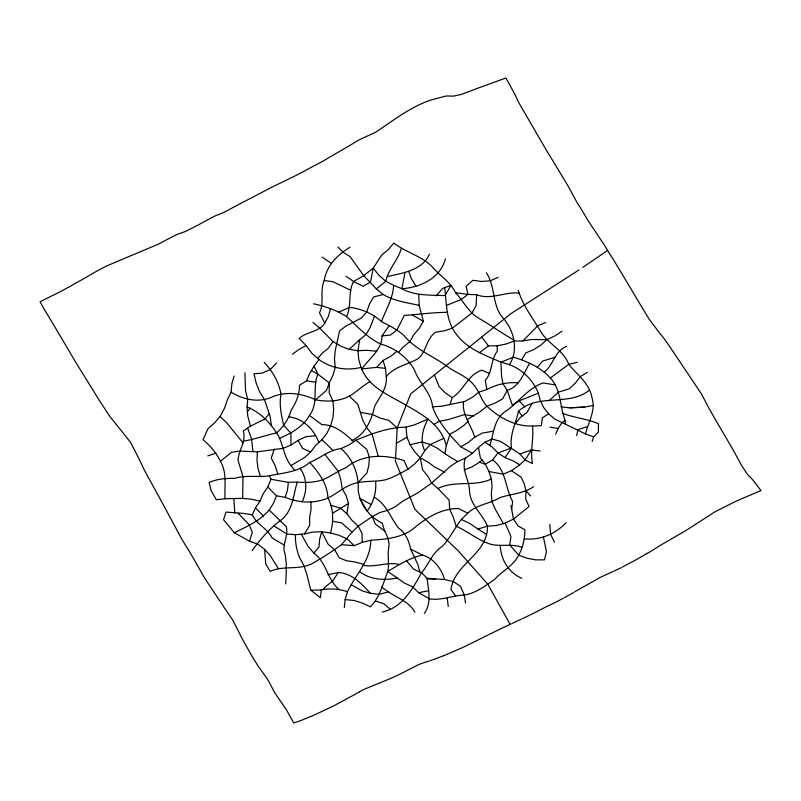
<?xml version="1.0" encoding="UTF-8"?>
<svg xmlns="http://www.w3.org/2000/svg" width="801" height="801" viewBox="0 0 801 801"><rect width="100%" height="100%" fill="white"/><g stroke="black" fill="none" stroke-linecap="round" stroke-linejoin="round"><path stroke-width="1.2" d="M244.906 372.805L245.517 390.678L247.739 399.198L247.058 407.038L247.739 415.959L250.423 426.172L243.374 430.918C246.338 441.461 238.708 450.002 238.017 460.175L243.013 476.755L242.633 498.382L251.424 499.213L260.005 501.146L263.199 493.746L267.784 486.978L271.038 479.248L269.326 475.754C257.742 477.646 245.887 474.683 234.453 478.397C225.842 478.237 217.091 478.878 209.151 482.472L211.134 490.773L216.39 499.774L225.031 498.733L242.633 498.382M561.972 331.224L554.833 335.919L546.853 339.664L531.484 339.494L522.883 340.916L514.072 341.096L505.902 344.06L497.261 345.772L497.211 351.259C490.613 359.869 492.795 371.954 485.296 380.345L486.858 389.566L478.768 392.13L472.25 397.436L464.83 401.431L441.381 406.317L432.53 406.718C431.268 392.32 418.953 383.028 414.477 369.942C407.248 357.256 394.873 347.934 380.825 344.09C367.208 337.752 357.446 326.327 346.513 316.565C336.52 310.197 325.156 306.292 313.622 303.789M338.793 312.12L349.737 307.324C361.431 308.826 372.725 313.561 381.446 321.581C389.246 325.657 397.286 329.481 403.884 335.439C415.168 349.286 432.16 355.544 446.207 365.737C455.238 372.685 466.853 375.849 474.032 385.261C479.579 391.559 481.121 400.12 486.898 406.257C499.223 417.691 515.183 426.613 532.485 426.042C533.957 438.638 529.942 451.043 532.485 463.589L525.106 459.954L519.989 453.997L500.525 441.401L492.084 438.958L485.026 442.172L478.507 447.409L480.32 457.721L485.346 464.22L489 471.549L503.298 474.172L511.388 470.698L521.181 477.226L524.285 484.054L525.977 490.673L525.706 499.213L529.111 506.462L513.481 519.078L505.121 523.173L496.38 525.476L487.479 526.157L478.007 529.02L469.296 523.203L461.356 519.469C454.447 528.229 449.942 538.532 442.032 546.612C432.16 552.82 428.825 564.304 421.566 572.755C412.435 589.025 402.342 607.829 382.247 612.024M463.529 401.671C461.706 414.798 471.328 425.151 474.713 437.256L468.205 442.542L460.745 446.748C449.501 434.793 438.127 422.517 432.53 406.718M318.978 442.402L315.654 435.684L305.862 436.725L297.972 440.45L290.953 445.076L283.143 448.31L257.381 451.854L256.981 460.295L258.022 468.575L260.535 476.755M346.513 316.565C352.06 305.521 347.534 292.625 353.581 281.511L363.734 275.674L373.246 268.075L381.877 254.808L388.385 249.542L393.812 243.043C405.696 252.455 421.466 255.759 432.26 266.833C439.689 275.824 450.472 281.792 455.559 292.735L467.944 294.418L476.675 294.728L476.104 305.602L471.959 313.011L452.345 328.18L444.235 330.863L435.654 332.185C426.152 338.563 426.663 351.409 418.312 358.528C407.639 364.765 394.422 366.417 386.282 376.66C387.514 388.455 379.464 396.725 374.628 406.427C371.514 420.104 365.626 434.142 352.11 440.34C343.849 432.47 333.897 424.45 321.892 424.66L309.496 415.409C318.938 403.103 312.13 387.624 317.907 374.197L314.002 366.177L319.028 359.549C331.003 368.38 346.663 371.013 361.001 367.399C368.44 387.514 389.306 395.213 406.197 405.316C422.778 414.728 441.912 425.561 446.277 445.937L444.815 453.716L457.591 461.576L465.431 458.112L472.48 453.336L478.507 447.409M578.863 270.037L510.978 313.602L410.693 393.912L397.226 427.974L395.394 461.086L414.888 509.276L457.922 550.537L487.729 584.089L510.117 624.369M269.326 475.754C283.254 472.8 298.473 472.21 309.827 462.367C320.47 458.202 329.171 449.832 340.986 448.59C353.121 459.073 359.018 474.613 358.197 490.472C360.05 504.66 369.692 517.015 382.437 523.293C383.729 531.544 389.947 538.132 388.916 546.793C387.053 554.983 389.606 563.243 387.774 571.433L404.595 583.128L412.545 586.823L418.713 592.73L429.546 598.868C441.431 600.79 452.605 595.363 464.35 595.083C475.984 593.08 485.406 585.861 494.778 579.213C502.467 570.833 513.451 565.796 518.718 555.173C522.943 547.343 524.855 538.552 524.895 529.691L518.187 526.097L513.481 519.078L510.988 505.581M518.287 290.433C523.083 306.152 533.526 319.158 541.646 333.096C549.516 344.57 563.684 350.718 568.77 364.345C577.221 374.958 589.606 383.329 591.969 397.737C596.124 410.673 588.164 421.967 585.531 433.942L593.641 436.875L598.347 432.26L598.477 423.739C587.163 418.873 574.567 417.812 563.003 413.516C559.809 401.351 559.689 387.804 550.347 378.012C540.605 367.359 526.948 361.031 513.251 357.216L500.945 362.152C485.156 355.324 468.074 349.386 457.061 335.138C445.857 321.862 446.648 303.789 444.745 287.599M285.687 583.879C286.187 572.435 287.359 561.391 283.985 550.107C283.614 542.017 288.42 534.678 286.267 526.617L269.166 510.017L273.511 503.228L276.455 495.819L267.784 486.978M225.031 498.733C224.35 485.967 227.264 473.041 220.435 461.276C216.26 452.925 210.283 445.646 203.054 439.759L207.94 428.705L214.608 422.868L220.085 416.51L224.44 408.38L227.354 399.809L231.099 392.18L231.92 383.469L234.102 375.999M533.676 486.668C523.664 493.546 511.408 493.877 500.204 497.501C489.872 503.869 476.865 504.38 467.784 513.191L458.502 508.545C440.68 508.345 425.021 518.627 412.024 529.791C399.949 538.082 384.991 539.383 370.793 540.214C370.803 560.31 355.554 574.707 347.454 591.729C339.023 588.865 329.952 588.144 321.211 589.916L320.45 597.686L310.858 590.277C307.874 579.604 306.322 568.159 300.135 558.838C296.781 551.228 295.158 542.968 295.429 534.657M344.33 607.418L345.111 599.548L347.454 591.729M455.619 595.864L450.963 589.486C454.567 563.393 488.189 554.152 487.479 526.157C482.402 513.912 470.718 505.621 469.546 491.634C469.596 480.049 460.945 469.927 465.431 458.112M285.156 497.331C296.02 501.766 308.145 503.459 319.639 500.655C331.324 498.723 339.354 489.621 349.857 485.186C360.78 479.999 372.865 482.352 384.32 480.049C392.8 477.967 400.19 473.261 407.869 469.296L404.135 460.605C384.891 454.057 362.272 454.117 345.972 467.764C335.269 471.819 326.668 480.42 314.803 481.631C306.052 483.414 297.221 481.511 288.4 482.402L287.409 490.342L285.156 497.331L276.455 495.819M541.476 424.56L542.317 417.892L548.625 413.797L554.703 419.063L585.531 433.942M511.689 509.116L512.66 501.536C505.061 488.27 506.422 469.837 492.605 459.904L485.346 464.22L479.479 462.207L472.159 466.833L464.139 469.907M389.226 325.647L382.027 335.909C382.077 349.957 369.101 358.437 361.802 368.911L376.73 367.369L385.491 368.4L386.282 376.66M555.073 384.87L543.118 382.958C528.34 388.004 519.028 401.762 506.582 410.673C493.957 417.882 493.967 433.341 489.791 445.466M374.528 316.115L370.232 327.389L366.147 334.428L359.639 339.694L357.977 350.708L358.718 359.259L361.001 367.399M284.425 545.241L272.21 538.012C267.564 528.57 256.811 524.505 252.305 514.813L243.594 513.411L225.992 512.089L223.549 519.749L234.333 532.745L249.481 541.196L257.792 544.109L264.61 549.366L265.742 563.984L270.187 571.343C283.814 565.136 299.484 570.592 312.881 563.213C322.693 557.446 332.325 551.448 341.486 544.69L354.192 545.661L362.202 542.407L362.082 533.576L358.297 526.157L352.009 520.38L346.873 513.781L348.535 503.469L346.162 495.739L342.277 488.88L340.685 479.148L338.132 471.198L324.715 454.147M354.192 545.661L347.033 538.813L339.013 535.288L330.503 532.965C333.667 521.431 333.807 508.715 327.919 497.992C327.479 483.614 318.678 472.79 309.827 462.367M371.274 504.6L359.809 498.272L367.048 511.168C373.516 502.718 376.59 491.964 375.629 481.371M346.002 276.235L353.581 281.511L363.043 286.257L370.483 282.122L373.246 268.075L378.983 275.364L385.822 281.301L393.611 285.336C393.001 298.613 385.912 309.587 381.446 321.581M576.61 435.534L577.962 429.757L587.013 426.653M349.997 247.229C337.551 254.658 326.658 265.662 324.205 280.51C319.599 290.963 324.535 302.758 319.489 312.861L324.795 323.083C319.128 332.425 306.643 331.284 299.234 338.463L306.082 345.571L312.01 353.411L319.028 359.549M404.966 272.761L401.892 288.68C415.018 296.06 430.548 294.898 445.036 295.619L450.903 285.396L442.743 288.33L436.215 295.869M485.026 442.172L492.034 447.028L498.002 452.945L505.051 457.591L511.509 447.959C509.316 435.133 515.904 423.379 518.517 411.183C538.452 392.84 568.96 406.918 589.496 390.067M330.523 308.685L328.36 316.435L324.795 323.083M450.002 404.755L452.134 397.636C464.2 390.327 467.604 374.498 481.972 370.202L489.361 373.436M302.147 501.816C307.334 490.933 307.234 478.237 300.025 468.295M465.491 602.983L464.35 595.083L460.435 586.232L453.136 581.526L444.555 579.523C441.441 568.65 433.762 558.367 422.548 555.083C409.982 557.776 398.738 564.815 387.774 571.433C383.038 583.619 379.854 597.186 370.422 606.808L362.483 603.103L354.112 600.5L345.111 599.548M297.201 482.082C293.106 495.549 292.976 511.078 280.53 520.5C269.156 528.8 260.465 539.283 252.155 550.467M446.277 445.937L450.012 434.162L457.461 429.997L464.35 424.971L468.265 421.026M249.481 541.196L252.325 532.335L249.251 524.765L238.107 513.271M592.119 441.471L593.641 436.875M274.403 449.041L271.249 457.972L275.174 465.761L277.707 473.832M243.724 441.141C254.968 439.168 265.531 435.404 276.615 432.87C283.374 426.853 288.61 419.243 291.053 410.472C295.97 402.943 299.584 394.392 299.494 385.261L306.533 380.845L309.857 373.116L314.002 366.177M401.371 248.4C398.037 260.275 388.295 269.066 385.822 281.301L376.32 288.871L363.734 275.674L350.127 256.66L343.018 252.175L337.962 246.988M555.724 434.192L558.057 428.505L561.932 422.698L565.106 420.495L563.003 413.516M445.426 258.743C440.47 278.087 420.435 287.589 401.892 288.68L393.611 285.336M252.305 514.813L255.419 507.884L260.005 501.146M424.3 613.386C431.959 602.853 428.345 590.137 427.123 578.312L421.566 572.755L413.596 569.201L406.938 561.291M566.707 346.372C554.853 350.758 553.461 364.765 544.36 372.165M509.376 364.635C522.532 369.591 533.126 380.135 538.362 393.151L519.088 400.88L512.32 405.156L507.213 390.417L502.908 383.579L501.536 375.749L500.945 362.152L509.376 364.635C518.627 350.648 514.312 331.394 504.029 319.168C491.534 306.473 495.999 286.938 486.347 272.74M529.531 363.344C523.714 373.416 519.499 386.613 507.213 390.417L502.547 398.918L495.108 403.033L486.898 406.257L480.38 411.564L467.323 419.454M532.204 403.324L526.908 412.535L520.48 417.351L515.093 423.659M418.723 294.398L419.193 305.391L423.369 321.271L419.273 328.36L413.907 334.548L409.812 341.637L403.303 346.903L398.457 352.45M429.456 254.137C422.107 270.588 402.763 272.921 387.394 276.555M274.342 526.177L286.938 534.047L295.759 534.688L304.56 533.927L309.717 525.176L309.597 517.526L311.018 509.947L310.948 502.057M521.691 359.649L525.766 352.941L533.676 349.586L540.765 345.171L546.853 339.664M407.869 469.296L414.628 463.989L420.275 457.832L424.66 450.783L430.327 444.515L443.714 438.367M540.074 451.033L531.403 449.922L525.106 459.954L518.798 465.541L511.388 470.698M414.898 612.204C409.181 601.651 397.737 598.247 388.485 591.899L379.163 594.372L370.412 593.261C361.541 583.749 352.21 573.406 338.302 572.485L332.505 581.316L325.837 586.342L322.833 589.626M312.951 322.402L319.989 328.38L333.066 341.626L327.979 348.595L321.922 353.421L317.787 358.658M309.496 415.409C302.908 426.933 291.163 433.381 279.379 438.347M457.591 461.576L450.583 466.172L431.639 483.063L417.691 492.935L402.372 501.346L395.624 506.552L388.044 510.227L379.834 512.55L372.195 516.595L358.297 526.157L352.07 532.034L341.486 544.69M247.058 407.038C259.534 411.874 269.396 421.837 276.615 432.87C283.354 442.933 283.274 456.049 290.923 465.571L304.51 457.621L310.698 452.014L315.744 445.266L321.932 439.719L326.938 433.201L330.663 425.641L332.936 417.601L333.657 409.491L332.916 400.981L329.241 392.951L329.241 382.898L332.966 375.329L335.208 367.469L334.488 358.828L335.219 350.638L339.594 330.773L346.002 326.077L361.401 318.027L366.758 311.919L369.461 304.12L373.556 297.001L383.198 294.508C394.012 301.026 406.978 302.608 419.193 305.391M247.459 411.754L250.112 408.22M492.605 459.904L498.002 452.945L511.509 447.959M269.136 413.777L265.161 418.823L250.423 426.172M338.933 589.476C327.259 579.353 326.337 562.082 313.812 553.01L318.968 547.003L319.629 539.123L321.772 531.744L330.503 532.965M537.351 367.259L542.718 361.051L554.713 357.336M376.73 367.369L383.018 360.46L390.427 356.515L396.936 351.269M358.127 482.552L366.908 472.98L368.891 465.161L369.351 457.041L366.748 449.381L355.894 440.22L348.846 445.026L340.986 448.59M234.333 532.745C246.678 526.607 260.105 520.85 269.166 510.017M522.883 340.916L537.751 325.807L545.661 322.483M276.625 362.963L270.257 369.561L262.257 373.076L253.957 373.827L256.1 382.838L259.614 391.779L264.51 399.679L269.997 415.819L271.429 425.571M461.356 519.469L467.784 513.191M333.066 341.626L340.896 346.232L349.276 349.376L359.639 339.694M549.096 400.73L558.477 392.15L569.321 388.775L575.458 382.968L580.345 376.56L587.393 372.365M479.479 462.207L482.032 459.924M566.037 522.723C555.293 534.117 539.974 540.505 524.275 538.843M231.099 392.18C243.204 399.669 259.063 403.203 272.39 396.865C286.558 390.968 302.007 393.361 315.494 399.809L326.498 390.427L329.241 382.898L317.907 374.197L311.379 370.543M220.435 461.276L231.599 452.275L239.859 451.073L257.381 451.854M550.347 378.012L568.77 364.345L577.231 362.322M479.288 352.76L488.46 345.872L497.261 345.772M292.515 354.212L299.013 349.406L306.082 345.571M607.619 250.423L582.828 267.374M332.625 513.241L348.535 503.469M369.852 381.687C360.029 387.123 352.78 396.575 341.376 399.248C332.936 401.742 324.065 401.371 315.494 399.809M574.427 592.009L578.943 589.366A58.894 19.124 -30.1 0 1 583.939 586.582L594.933 580.425A55.269 17.952 -30.1 0 0 599.448 577.751L612.705 571.624M573.426 592.6L570.422 594.332A68.716 22.318 -30.1 0 1 566.427 596.545L564.445 597.606M359.509 691.794L352.53 695.729A19.725 6.408 -30.1 0 1 351.038 696.47L336.11 704.57A29.226 9.492 -30.1 0 1 331.153 707.113L312.01 716.054A32.921 10.693 -30.1 0 0 307.654 717.726L301.336 720.379A24.821 8.06 -30.1 0 1 299.894 720.91L293.717 722.953L292.755 721.22A32.461 8.03 64.9 0 1 292.175 720.149L286.388 709.716L275.374 693.736A11.424 2.824 64.9 0 1 274.563 692.444L269.106 682.001A16.37 4.055 64.9 0 0 266.683 677.996L258.353 666.402A26.994 6.678 64.9 0 1 257.542 665.15L253.747 659.153A27.414 6.778 64.9 0 1 251.354 655.088L249.511 651.734A37.767 9.342 64.9 0 0 247.119 647.588L240.821 636.094A50.163 12.415 64.9 0 0 238.538 631.368L232.59 619.814L226.262 610.582A44.926 11.114 64.9 0 0 225.431 609.381L206.818 581.406A48.42 11.985 64.9 0 1 201.702 573.015L200.14 570.132A74.233 18.363 64.9 0 0 199.349 568.73L190.338 553.02A69.747 17.262 64.9 0 0 188.185 549.486L185.201 544.75A57.952 14.338 64.9 0 1 178.573 533.226M396.385 443.273L406.988 437.236L405.987 427.163L414.427 424.87L428.054 419.043C422.758 428.605 419.764 440.44 424.66 450.783M434.082 424.28L439.328 421.286L447.949 419.704L464.51 414.558L473.431 416.109M622.477 567.018L622.988 566.738A44.796 14.548 -30.1 0 1 627.503 564.315L633.931 560.97A25.081 8.15 -30.1 0 0 635.443 560.119L646.958 553.501M621.466 567.599L613.686 571.213M474.713 437.256L482.162 433.121L493.216 431.198M563.453 598.127L555.994 602.112A29.927 9.722 -30.1 0 1 554.502 602.873L548.114 605.896A55.77 18.113 -30.1 0 0 544.169 607.829L532.775 613.686A40.08 13.016 -30.1 0 1 531.293 614.417L529.821 615.118M488.52 634.772L499.854 629.216A69.807 22.678 -30.1 0 1 501.336 628.495L511.158 623.869M487.539 635.253L485.076 636.445M484.585 636.685L475.193 641.371A67.144 21.807 -30.1 0 1 472.23 642.853L465.331 646.237A40.691 13.216 -30.1 0 1 460.915 648.279L447.729 654.037M522.452 618.602L528.84 615.579M521.471 619.073L519.008 620.224M446.898 305.231L461.396 299.404L467.944 294.418L466.082 286.337L472.87 280.31L481.571 281.471L490.272 280.841L498.082 277.356M486.858 389.566C496.35 384.36 507.273 381.907 518.077 382.848M512.139 623.408L518.517 620.455M355.894 440.22C371.894 433.631 388.365 427.303 405.987 427.163M447.238 654.247L443.364 655.829M442.883 656.009L438.047 657.871A54.318 17.642 -30.1 0 1 436.605 658.422L433.231 659.623M519.989 453.997L531.403 449.922M432.27 659.954L430.347 660.625M429.386 660.945L426.993 661.746A49.051 15.93 -30.1 0 1 425.561 662.187L422.698 663.078A19.945 6.478 -30.1 0 0 417.842 665.01L403.003 672.63A59.474 19.314 -30.1 0 1 395.113 676.455L394.623 676.685A59.965 19.474 -30.1 0 1 390.237 678.617L363.994 689.391A30.208 9.812 -30.1 0 0 359.509 691.794M207.749 455.889L215.769 453.236M406.988 437.236L410.082 444.705L414.558 451.594L420.275 457.832L422.608 469.756L427.774 476.134L431.639 483.063L437.997 488.47C454.998 480.009 474.172 487.208 491.263 479.018L489 471.549M362.202 542.407L370.793 540.214M410.082 444.705L422.037 441.982L430.327 444.515L437.997 448.58L444.815 453.716M304.56 533.927L313.051 532.044L321.772 531.744L328.05 544.149L334.788 549.907L339.143 557.756L346.463 560.74L355.193 562.022L363.694 564.355M327.939 574.697L338.302 572.485M418.713 592.73L428.455 590.717M560.95 406.828L569.741 407.829L584.56 407.108L592.96 405.476M382.027 335.909L390.488 335.048L396.956 330.022L404.245 315.454C418.593 314.413 432.76 312.46 447.178 312.3M397.486 577.911C384.8 580.645 370.593 579.924 359.889 571.854M569.741 407.829L584.56 407.108M532.485 426.042L541.336 425.671M310.858 590.277L321.211 589.916M519.158 293.146C504.62 291.474 491.043 300.395 476.675 294.728M435.714 579.063L427.684 578.913L427.123 578.312L444.555 579.523M363.223 565.306C375.339 567.739 386.953 561.531 398.928 564.365M376.73 351.208L366.728 350.307L357.977 350.708L349.276 349.376M522.212 547.363C512.32 543.569 502.097 546.572 491.994 544.59C478.948 541.206 468.605 531.634 456.159 526.297L453.236 517.045L449.661 509.276L449.171 500.134L437.997 488.47M288.4 482.402L271.038 479.248M324.205 280.51L332.896 281.722L350.718 290.262M306.533 380.845L315.634 382.247M332.665 521.341L341.376 522.753L352.07 532.034M550.047 427.133L558.057 428.505M349.316 396.084L357.837 404.315L360.37 412.375L372.365 414.427L380.345 418.162L388.875 420.385L397.226 427.974M288.67 416.83C300.455 418.052 309.897 425.611 315.654 435.684M370.412 593.261L361.942 590.788L351.188 584.68M331.033 505.331L340.555 508.144L346.873 513.781M375.449 601L383.959 603.804L390.217 609.231M505.051 457.591L512.97 460.805L519.669 464.76M310.698 452.014L302.698 448.41L297.972 440.45M374.227 497.151C386.523 504.25 390.387 517.586 398.608 528.129C405.686 532.935 408.971 540.995 410.643 549.096L422.548 555.083M444.545 472.139L434.753 467.083L427.924 462.047L420.275 457.832M460.745 446.748L472.48 453.336M412.435 315.073L423.369 321.271M322.132 257.081L331.284 263.339M521.761 578.302C508.545 572.705 500.785 559.509 500.265 545.431M478.007 529.02L486.267 534.337M352.11 440.34L353.972 441.551M381.476 587.033L388.485 591.899M452.134 397.636L445.116 392.73L439.178 386.643L434.402 374.908M513.811 339.984C501.837 333.346 490.863 325.086 478.898 318.357C468.435 312.35 463.539 301.156 455.559 292.735M384.65 531.023L375.299 524.004L372.195 516.595M376.32 288.871L383.198 294.508M333.176 450.552L321.932 439.719M220.085 416.51L226.803 422.908L243.053 442.923M255.419 507.884L263.539 516.034M519.088 400.88L524.865 406.888M264.61 549.366L270.337 555.714L278.438 568.62M525.977 490.673L530.632 496.009M313.812 553.01L308.125 546.432L301.296 534.217M264.22 362.362C272.6 371.304 279.038 382.257 280.971 394.482C278.998 404.895 281.381 415.319 283.704 425.461L290.933 433.051L290.953 445.076M290.923 465.571L294.938 470.567M548.625 413.797L543.759 407.699L540.305 400.76L538.362 393.151M518.517 411.183L522.242 415.989M481.781 337.141L488.46 345.872M415.939 286.157L411.334 278.518L408.74 271.379M503.469 523.724L495.539 509.716L491.974 501.837L491.353 493.486L492.064 486.327L491.263 479.018M554.522 542.297L550.607 534.297L549.806 524.505M410.643 549.096L417.832 564.475L419.884 571.974M505.121 523.173L510.938 536.45L509.686 544.91L518.718 555.173L526.898 558.197L535.549 559.849L544.46 559.859L546.462 551.719L543.418 537.04M247.669 428.265L251.634 439.138L252.956 451.564M383.018 360.46L385.491 368.4M360.37 412.375L362.883 420.555L366.878 427.944L372.195 434.472L378.142 455.999M447.218 597.936L448.25 606.437M565.106 420.495L565.426 424.14M233.862 498.813L234.773 513.04M178.573 533.216A59.264 14.668 64.9 0 1 176.24 528.75L157.937 494.878A74.573 18.453 64.9 0 1 157.146 493.476L145.341 471.979A32.13 7.95 64.9 0 1 142.778 466.813L141.276 463.559A37.427 9.262 64.9 0 0 140.515 461.957L137.702 456.27A78.378 19.394 64.9 0 0 136.671 454.247L130.984 443.223A10.373 2.563 64.9 0 0 130.183 441.862L110.618 417.421A19.845 4.906 64.9 0 1 109.777 416.29L107.855 413.446A69.016 17.081 64.9 0 1 105.672 410.062L101.857 404.255A33.612 8.32 64.9 0 1 99.404 400.47L75.945 362.623A58.673 14.518 64.9 0 1 75.144 361.291L72.21 356.285A69.297 17.151 64.9 0 1 71.139 354.432L50.313 319.299A74.223 18.363 64.9 0 1 49.502 317.987L45.747 311.779A51.955 12.856 64.9 0 1 43.344 307.664L40.05 301.697L56.26 293.727A71.379 23.189 -30.1 0 0 59.234 292.245L70.178 286.337A40.25 13.076 -30.1 0 1 71.679 285.476L86.168 277.336A36.716 11.925 -30.1 0 1 87.679 276.395L93.707 272.861A52.766 17.141 -30.1 0 1 95.709 271.739L101.186 268.776A45.567 14.798 -30.1 0 1 107.594 265.562L108.576 265.141A23.359 7.589 -30.1 0 1 111.019 264.12L117.817 261.266A71.099 23.099 -30.1 0 1 119.289 260.585L156.766 244.856A10.513 3.414 -30.1 0 0 158.238 244.165L176.1 234.823A17.932 5.827 -30.1 0 1 177.552 234.262L185.251 231.539L196.105 226.092A25.191 8.18 -30.1 0 0 197.587 225.331L212.545 217.181A19.094 6.198 -30.1 0 1 216.951 215.189L220.325 213.907A20.215 6.568 -30.1 0 0 224.731 211.945L239.139 204.255A73.362 23.83 -30.1 0 0 240.63 203.454L249.051 199.109A57.942 18.823 -30.1 0 0 252.525 197.326L267.904 189.226A59.554 19.344 -30.1 0 1 272.37 186.943L295.028 175.92A63.459 20.616 -30.1 0 0 300.966 172.876L314.403 165.647A47.86 15.549 -30.1 0 1 315.884 164.876L322.332 161.522A22.518 7.319 -30.1 0 0 323.834 160.661L326.868 158.818A74.994 24.36 -30.1 0 1 328.38 157.897L346.422 147.464A27.054 8.791 -30.1 0 0 347.924 146.573L359.008 139.955A12.365 4.015 -30.1 0 1 360.5 139.184L375.188 132.465A41.422 13.457 -30.1 0 0 379.754 129.512C395.934 118.438 412.125 106.283 430.868 100.045A17.912 5.817 -30.1 0 0 432.29 99.664L445.536 96.15A20.255 6.578 -30.1 0 1 446.928 95.98L453.206 96.12A10.063 3.274 -30.1 0 0 454.588 95.92L460.715 94.508A12.536 4.075 -30.1 0 0 462.137 94.117L472.75 90.133A49.642 16.12 -30.1 0 0 477.126 88.43L505.791 78.047A30.999 7.67 64.9 0 1 509.396 84.265L513.581 91.995A19.414 4.806 64.9 0 1 515.644 96.01L517.666 100.315A18.683 4.626 64.9 0 0 519.999 104.771L546.853 151.049A24.561 6.078 64.9 0 1 547.644 152.42L551.428 158.538A24.4 6.038 64.9 0 1 552.239 159.769L566.718 183.749A13.867 3.434 64.9 0 1 567.529 185.041L576.69 201.882A19.084 4.726 64.9 0 0 577.491 203.234L579.393 206.237A67.404 16.681 64.9 0 1 583.959 213.737L587.423 219.574A22.238 5.507 64.9 0 0 588.244 220.846L605.756 247.259A52.936 13.096 64.9 0 0 607.889 250.873L613.846 260.335A39.129 9.682 64.9 0 1 616.52 264.841L630.727 288.38A26.063 6.448 64.9 0 1 631.538 289.712L633.13 292.465A67.564 16.721 64.9 0 0 633.921 293.847L637.125 299.274A56.41 13.957 64.9 0 0 637.936 300.605L648.92 318.868L660.705 334.478A79.159 19.584 64.9 0 1 662.417 336.5L663.558 337.912A35.715 8.841 64.9 0 1 664.69 339.384L669.936 346.893A71.469 17.682 64.9 0 1 671.038 348.535L681.451 364.095A64.801 16.03 64.9 0 0 684.194 368.21L685.846 370.623A64.2 15.89 64.9 0 1 686.667 371.834L701.185 393.541A22.478 5.557 64.9 0 1 701.986 394.933L705.361 401.401A66.833 16.541 64.9 0 0 708.995 408.25L715.333 419.534A72.891 18.033 64.9 0 0 716.404 421.366L726.527 438.527A39.039 9.662 64.9 0 0 729.19 443.123L732.905 449.521A67.654 16.741 64.9 0 0 733.696 450.933L741.826 465.942L747.293 474.112A16.32 4.035 64.9 0 0 748.154 475.143L752.249 479.318A33.302 8.24 64.9 0 1 753.12 480.31L760.95 490.592L740.234 499.353A51.404 16.701 -30.1 0 1 738.772 500.044L735.839 501.386A43.434 14.108 -30.1 0 0 730.892 503.779L716.064 511.268A17.272 5.607 -30.1 0 0 714.562 512.079L687.669 529.441A30.929 10.043 -30.1 0 1 683.133 532.134L663.078 543.769A25.352 8.23 -30.1 0 0 658.552 546.412L654.988 548.725A40.04 13.006 -30.1 0 1 646.958 553.521"/></g></svg>
